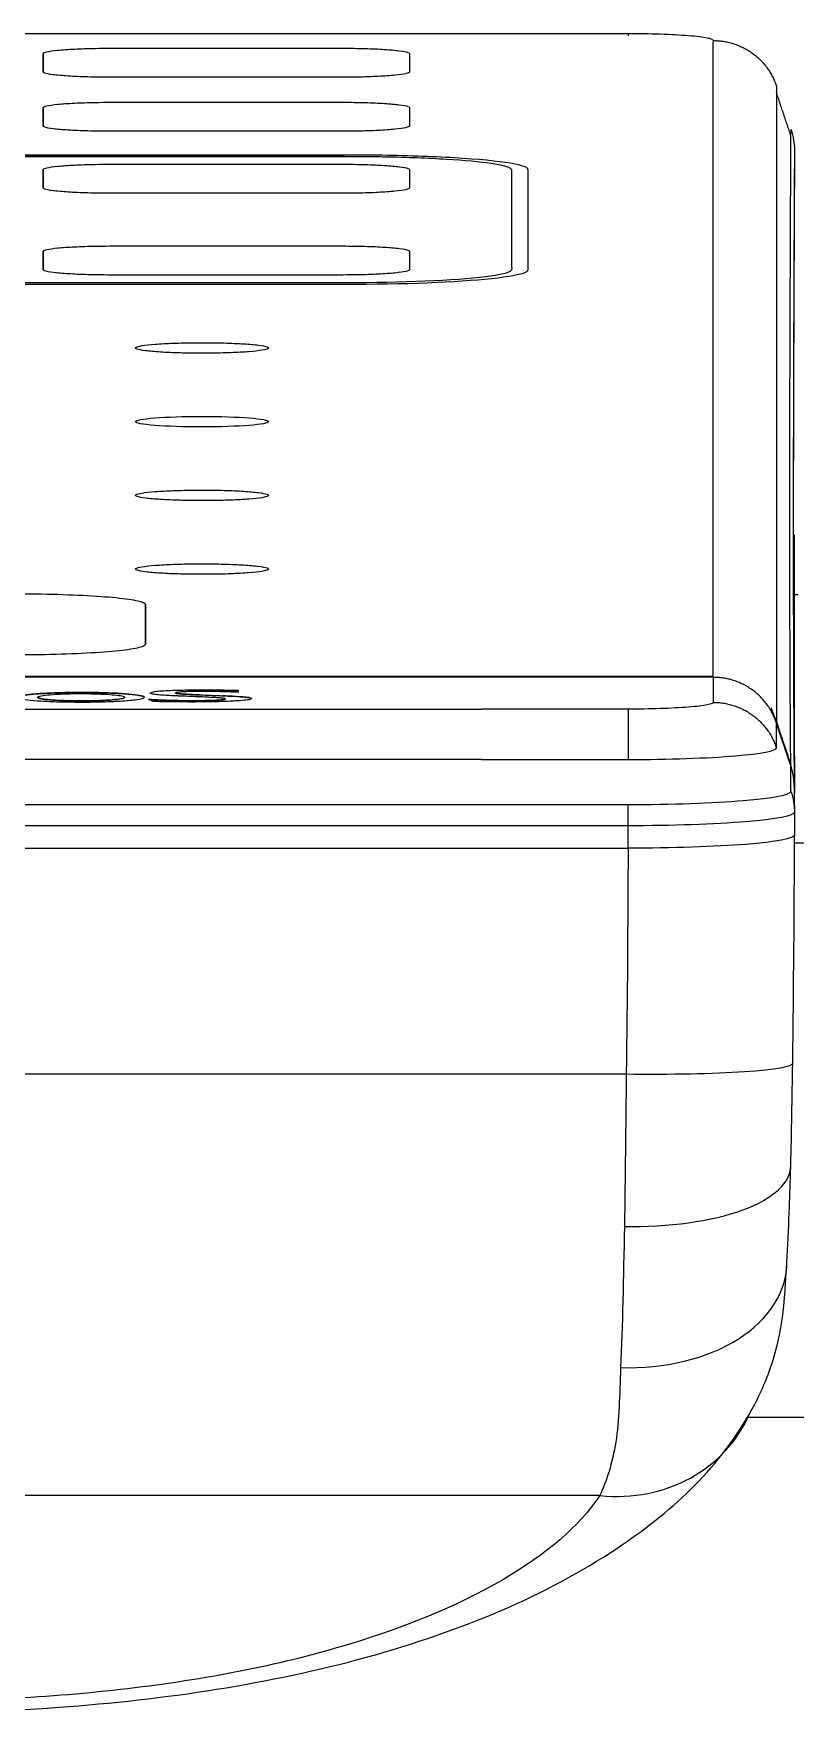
# Model space of a CAD drawing. Header units: millimetres. Extents: x 28 to 2369, y -329 to 1679.
# Drawn here: x 991.9 to 1014.8, y 482.7 to 533.2 of the extents above; entities that cross this region are included whole.
import ezdxf

# ---------------------------------------------------------------- set-up
doc = ezdxf.new("R2010")
doc.units = ezdxf.units.MM
doc.layers.add('1LINE', color=7, linetype='CONTINUOUS')

msp = doc.modelspace()

# ---------------------------------------------------------------- linework, layer by layer
at = {"layer": '1LINE'}
for p, q in [((994.201, 532.766), (1001.201, 532.766)), ((992.201, 532.608), (992.201, 532.04)), ((992.201, 532.053), (992.201, 532.608)), ((1003.201, 532.608), (1003.201, 532.053)), ((1003.201, 532.608), (1003.201, 532.053)), ((1001.201, 531.895), (994.201, 531.895)), ((992.201, 530.983), (992.201, 530.415)), ((992.201, 530.428), (992.201, 530.983)), ((994.201, 531.142), (1001.201, 531.142)), ((1003.201, 530.983), (1003.201, 530.428)), ((1003.201, 530.983), (1003.201, 530.428)), ((1001.201, 530.27), (994.201, 530.27)), ((1014.765, 529.689), (1014.765, 529.683)), ((994.201, 529.279), (1001.201, 529.279)), ((992.201, 529.121), (992.201, 528.553)), ((992.201, 528.566), (992.201, 529.121)), ((1003.201, 529.121), (1003.201, 528.566)), ((1003.201, 529.121), (1003.201, 528.566)), ((1001.201, 528.407), (994.201, 528.407)), ((992.201, 526.664), (992.201, 526.096)), ((992.201, 526.109), (992.201, 526.664)), ((994.201, 526.822), (1001.201, 526.822)), ((1003.201, 526.664), (1003.201, 526.109)), ((1003.201, 526.664), (1003.201, 526.109)), ((1001.201, 525.95), (994.201, 525.95)), ((995.268, 516.043), (995.268, 514.854)), ((995.268, 514.854), (995.268, 516.043)), ((1014.878, 516.334), (1014.759, 516.334)), ((962.209, 513.888), (1012.326, 513.888)), ((1012.326, 513.857), (962.209, 513.857)), ((1012.326, 513.857), (962.209, 513.857)), ((1012.326, 513.857), (1012.326, 513.857)), ((992.03, 513.257), (992.03, 513.256)), ((993.34, 513.147), (993.34, 513.146)), ((994.65, 513.256), (994.65, 513.257)), ((995.718, 513.173), (995.718, 513.172)), ((995.912, 513.166), (995.912, 513.165)), ((996.098, 513.161), (996.098, 513.16)), ((996.253, 513.157), (996.253, 513.156)), ((996.401, 513.154), (996.401, 513.153)), ((1014.648, 511.231), (1014.654, 511.237)), ((1014.655, 511.203), (1014.654, 511.203)), ((1014.757, 510.606), (1014.757, 509.901)), ((964.768, 508.72), (1009.767, 508.72)), ((964.771, 508.72), (1009.764, 508.72)), ((1025.667, 508.876), (1014.765, 508.876)), ((964.822, 501.936), (1009.713, 501.936)), ((1024.317, 491.606), (1013.333, 491.606)), ((1008.922, 489.259), (965.613, 489.259))]:
    msp.add_line(p, q, dxfattribs=at)
msp.add_ellipse((996.97, 521.542), major_axis=(-2, 0), ratio=0.079257, dxfattribs=at)
for centre, major_axis, ratio, start_param, end_param in [((1009.713, 502.332), (-5, 0.066), 0.07925, 1.571844, 3.153156), ((1008.922, 493.88), (-4.146, 2.795), 0.895042, 2.113606, 3.305272)]:
    msp.add_ellipse(centre, major_axis=major_axis, ratio=ratio, start_param=start_param, end_param=end_param, dxfattribs=at)
for points, weights, degree in [([(1009.768, 533.2), (1009.768, 533.226), (1009.768, 533.143)], [0.999576730499, 0.948575358278, 0.925258753318], 2), ([(1012.326, 532.997), (1013.768, 532.997), (1014.223, 531.634)], [0.999922391109, 0.811280997602, 1], 2), ([(1014.223, 512.494), (1013.767, 513.857), (1012.326, 513.857)], [1, 0.811242185176, 1], 2), ([(1012.326, 513.104), (1013.767, 513.103), (1014.223, 511.741)], [0.999922391109, 0.811280997602, 1], 2), ([(1005.367, 512.901), (1005.367, 512.901)], [1, 0.999897497743], 1), ([(1009.767, 512.901), (1009.767, 512.785), (1009.767, 511.387)], [0.999576730499, 0.811454057744, 1], 2), ([(1014.174, 512.656), (1014.201, 512.592), (1014.223, 512.525)], [0.978914854836, 0.988791911996, 1], 2)]:
    msp.add_rational_spline(points, weights, degree=degree, dxfattribs=at)
for points, knots in [([(1009.768, 533.2), (1009.501, 533.201), (1009.232, 533.2), (1008.619, 533.2), (1008.275, 533.2), (1006.555, 533.2), (1005.179, 533.2), (998.301, 533.2), (992.798, 533.2), (987.286, 533.2), (987.277, 533.2), (987.268, 533.2)], [0, 0, 0, 0, 0.035937, 0.035937, 0.081787, 0.081787, 0.265188, 0.265188, 0.998792, 0.998792, 1, 1, 1, 1]), ([(992.201, 532.608), (992.201, 532.626), (992.239, 532.644), (992.388, 532.677), (992.499, 532.693), (992.779, 532.721), (992.951, 532.733), (993.33, 532.752), (993.543, 532.759), (993.905, 532.765), (994.054, 532.766), (994.201, 532.766)], [0, 0, 0, 0, 0.214941, 0.214941, 0.429881, 0.429881, 0.644822, 0.644822, 0.859762, 0.859762, 1, 1, 1, 1]), ([(1001.201, 532.766), (1001.425, 532.766), (1001.652, 532.763), (1002.074, 532.752), (1002.275, 532.743), (1002.625, 532.721), (1002.778, 532.707), (1003.015, 532.677), (1003.103, 532.66), (1003.184, 532.631), (1003.201, 532.62), (1003.201, 532.608)], [0, 0, 0, 0, 0.214941, 0.214941, 0.429881, 0.429881, 0.644822, 0.644822, 0.859762, 0.859762, 1, 1, 1, 1]), ([(1012.326, 532.997), (1012.318, 533.017), (1012.292, 533.036), (1012.132, 533.08), (1011.972, 533.104), (1011.536, 533.146), (1011.258, 533.164), (1010.67, 533.189), (1010.326, 533.197), (1009.914, 533.2), (1009.841, 533.2), (1009.768, 533.2)], [0, 0, 0, 0, 0.177439, 0.177439, 0.433194, 0.433194, 0.688948, 0.688948, 0.944703, 0.944703, 1, 1, 1, 1]), ([(1012.326, 513.888), (1012.326, 517.42), (1012.326, 520.951), (1012.326, 526.252), (1012.326, 528.021), (1012.326, 530.683), (1012.326, 531.576), (1012.326, 532.581), (1012.326, 532.693), (1012.326, 532.86), (1012.324, 532.916), (1012.331, 532.98), (1012.33, 532.989), (1012.326, 532.997)], [0, 0, 0, 0, 0.554389, 0.554389, 0.832173, 0.832173, 0.972371, 0.972371, 0.989896, 0.989896, 0.998658, 0.998658, 1, 1, 1, 1]), ([(994.201, 531.895), (993.977, 531.895), (993.75, 531.898), (993.328, 531.909), (993.126, 531.918), (992.777, 531.94), (992.624, 531.954), (992.386, 531.984), (992.299, 532.001), (992.217, 532.03), (992.201, 532.041), (992.201, 532.053)], [0, 0, 0, 0, 0.214941, 0.214941, 0.429881, 0.429881, 0.644822, 0.644822, 0.859762, 0.859762, 1, 1, 1, 1]), ([(1003.201, 532.053), (1003.201, 532.035), (1003.162, 532.017), (1003.014, 531.984), (1002.902, 531.968), (1002.623, 531.94), (1002.451, 531.928), (1002.071, 531.909), (1001.858, 531.902), (1001.496, 531.896), (1001.348, 531.895), (1001.201, 531.895)], [0, 0, 0, 0, 0.214941, 0.214941, 0.429881, 0.429881, 0.644822, 0.644822, 0.859762, 0.859762, 1, 1, 1, 1]), ([(992.201, 530.983), (992.201, 531.001), (992.239, 531.019), (992.388, 531.052), (992.499, 531.068), (992.779, 531.096), (992.951, 531.108), (993.33, 531.127), (993.543, 531.134), (993.905, 531.14), (994.054, 531.142), (994.201, 531.142)], [0, 0, 0, 0, 0.214941, 0.214941, 0.429881, 0.429881, 0.644822, 0.644822, 0.859762, 0.859762, 1, 1, 1, 1]), ([(1001.201, 531.142), (1001.425, 531.142), (1001.652, 531.139), (1002.074, 531.127), (1002.275, 531.118), (1002.625, 531.096), (1002.778, 531.082), (1003.015, 531.052), (1003.103, 531.035), (1003.184, 531.007), (1003.201, 530.995), (1003.201, 530.983)], [0, 0, 0, 0, 0.214941, 0.214941, 0.429881, 0.429881, 0.644822, 0.644822, 0.859762, 0.859762, 1, 1, 1, 1]), ([(994.201, 530.27), (993.977, 530.27), (993.75, 530.273), (993.328, 530.285), (993.126, 530.293), (992.777, 530.316), (992.624, 530.329), (992.386, 530.359), (992.299, 530.376), (992.217, 530.405), (992.201, 530.417), (992.201, 530.428)], [0, 0, 0, 0, 0.214941, 0.214941, 0.429881, 0.429881, 0.644822, 0.644822, 0.859762, 0.859762, 1, 1, 1, 1]), ([(1003.201, 530.428), (1003.201, 530.411), (1003.162, 530.393), (1003.014, 530.359), (1002.902, 530.343), (1002.623, 530.315), (1002.451, 530.303), (1002.071, 530.285), (1001.858, 530.278), (1001.496, 530.271), (1001.348, 530.27), (1001.201, 530.27)], [0, 0, 0, 0, 0.214941, 0.214941, 0.429881, 0.429881, 0.644822, 0.644822, 0.859762, 0.859762, 1, 1, 1, 1]), ([(1014.654, 511.237), (1014.654, 511.33), (1014.653, 511.423), (1014.649, 511.91), (1014.646, 512.304), (1014.642, 513.088), (1014.64, 513.48), (1014.637, 513.96), (1014.637, 514.05), (1014.634, 514.693), (1014.632, 515.244), (1014.63, 516.069), (1014.629, 516.344), (1014.628, 517.167), (1014.627, 517.715), (1014.627, 518.535), (1014.627, 518.808), (1014.627, 519.626), (1014.627, 520.171), (1014.628, 520.987), (1014.629, 521.259), (1014.63, 522.073), (1014.631, 522.616), (1014.634, 523.428), (1014.634, 523.699), (1014.637, 524.51), (1014.639, 525.05), (1014.642, 525.86), (1014.643, 526.13), (1014.645, 526.669), (1014.646, 526.939), (1014.65, 527.747), (1014.652, 528.285), (1014.656, 529.092), (1014.658, 529.36), (1014.66, 529.763), (1014.66, 529.898), (1014.662, 530.099), (1014.662, 530.166), (1014.662, 530.262), (1014.663, 530.291), (1014.663, 530.32)], [0, 0, 0, 0, 0.014291, 0.014291, 0.074774, 0.074774, 0.135257, 0.135257, 0.149141, 0.149141, 0.234838, 0.234838, 0.277687, 0.277687, 0.363384, 0.363384, 0.406233, 0.406233, 0.49193, 0.49193, 0.534779, 0.534779, 0.620476, 0.620476, 0.663325, 0.663325, 0.749022, 0.749022, 0.791871, 0.791871, 0.83472, 0.83472, 0.920417, 0.920417, 0.963266, 0.963266, 0.98469, 0.98469, 0.995402, 0.995402, 1, 1, 1, 1]), ([(1014.765, 529.683), (1014.765, 529.581), (1014.764, 529.479), (1014.761, 528.961), (1014.759, 528.545), (1014.749, 526.463), (1014.742, 524.793), (1014.732, 521.44), (1014.729, 519.758), (1014.73, 517.921), (1014.73, 517.776), (1014.73, 517.085), (1014.731, 516.537), (1014.732, 515.714), (1014.733, 515.439), (1014.735, 514.614), (1014.737, 514.062), (1014.74, 513.233), (1014.742, 512.956), (1014.746, 512.124), (1014.75, 511.567), (1014.755, 510.875), (1014.756, 510.741), (1014.757, 510.606)], [0, 0, 0, 0, 0.016268, 0.016268, 0.082653, 0.082653, 0.348192, 0.348192, 0.613732, 0.613732, 0.636495, 0.636495, 0.72222, 0.72222, 0.765083, 0.765083, 0.850807, 0.850807, 0.89367, 0.89367, 0.979394, 0.979394, 1, 1, 1, 1]), ([(974.248, 525.673), (972.513, 525.673), (970.883, 525.738), (969.324, 525.903), (968.973, 525.967), (968.756, 526.069), (968.749, 526.102), (968.747, 526.171), (968.748, 526.205), (968.748, 526.511), (968.748, 526.782), (968.748, 527.597), (968.748, 528.141), (968.748, 528.824), (968.737, 528.971), (968.755, 529.168), (968.806, 529.216), (969.479, 529.349), (970.017, 529.408), (971.364, 529.498), (972.148, 529.529), (973.394, 529.553), (973.812, 529.556), (974.671, 529.557), (975.1, 529.557), (977.247, 529.556), (978.965, 529.556), (987.537, 529.556), (994.393, 529.556), (1001.248, 529.556)], [0, 0, 0, 0, 0.063149, 0.063149, 0.094723, 0.094723, 0.11051, 0.11051, 0.126297, 0.126297, 0.251918, 0.251918, 0.503247, 0.503247, 0.567795, 0.567795, 0.600069, 0.600069, 0.632343, 0.632343, 0.663024, 0.663024, 0.678365, 0.678365, 0.693705, 0.693705, 0.755067, 0.755067, 1, 1, 1, 1]), ([(1001.248, 529.517), (994.523, 529.517), (987.797, 529.517), (979.677, 529.517), (978.283, 529.517), (976.54, 529.517), (974.757, 529.517), (973.779, 529.516), (973.738, 529.515), (973.396, 529.511), (973.227, 529.509), (972.394, 529.493), (971.753, 529.468), (970.09, 529.367), (969.384, 529.265), (969.24, 529.125), (969.248, 528.966), (969.248, 528.91), (969.248, 528.882), (969.248, 528.797), (969.248, 528.74), (969.248, 528.151), (969.248, 527.618), (969.248, 526.819), (969.25, 526.552), (969.248, 526.253), (969.247, 526.219), (969.246, 526.152), (969.233, 526.118), (969.309, 526.017), (969.578, 525.952), (970.948, 525.782), (972.544, 525.713), (974.248, 525.713)], [0, 0, 0, 0, 0.260336, 0.260336, 0.314308, 0.314308, 0.3278, 0.3278, 0.334547, 0.334547, 0.341293, 0.341293, 0.368279, 0.368279, 0.42339, 0.42339, 0.437168, 0.437168, 0.450946, 0.450946, 0.478501, 0.478501, 0.738754, 0.738754, 0.868729, 0.868729, 0.885138, 0.885138, 0.901547, 0.901547, 0.934364, 0.934364, 1, 1, 1, 1]), ([(1001.268, 525.673), (1003.003, 525.673), (1004.633, 525.738), (1006.191, 525.903), (1006.543, 525.967), (1006.76, 526.069), (1006.767, 526.102), (1006.768, 526.171), (1006.768, 526.205), (1006.767, 526.511), (1006.768, 526.782), (1006.768, 527.597), (1006.768, 528.141), (1006.768, 528.824), (1006.779, 528.971), (1006.76, 529.168), (1006.709, 529.216), (1006.036, 529.349), (1005.499, 529.408), (1004.152, 529.498), (1003.368, 529.529), (1002.122, 529.553), (1001.703, 529.556), (1000.845, 529.557), (1000.415, 529.557), (998.269, 529.556), (996.551, 529.556), (987.978, 529.556), (981.123, 529.556), (974.268, 529.556)], [0, 0, 0, 0, 0.063149, 0.063149, 0.094723, 0.094723, 0.11051, 0.11051, 0.126297, 0.126297, 0.251918, 0.251918, 0.503247, 0.503247, 0.567795, 0.567795, 0.600069, 0.600069, 0.632343, 0.632343, 0.663024, 0.663024, 0.678365, 0.678365, 0.693705, 0.693705, 0.755067, 0.755067, 1, 1, 1, 1]), ([(974.268, 529.517), (980.993, 529.517), (987.719, 529.517), (995.839, 529.517), (997.233, 529.517), (998.976, 529.517), (1000.758, 529.517), (1001.737, 529.516), (1001.778, 529.515), (1002.12, 529.511), (1002.289, 529.509), (1003.122, 529.493), (1003.762, 529.468), (1005.425, 529.367), (1006.132, 529.265), (1006.275, 529.125), (1006.267, 528.966), (1006.267, 528.91), (1006.267, 528.882), (1006.267, 528.797), (1006.267, 528.74), (1006.268, 528.151), (1006.267, 527.618), (1006.267, 526.819), (1006.265, 526.552), (1006.268, 526.253), (1006.269, 526.219), (1006.27, 526.152), (1006.283, 526.118), (1006.207, 526.017), (1005.938, 525.952), (1004.568, 525.782), (1002.971, 525.713), (1001.268, 525.713)], [0, 0, 0, 0, 0.260336, 0.260336, 0.314308, 0.314308, 0.3278, 0.3278, 0.334547, 0.334547, 0.341293, 0.341293, 0.368279, 0.368279, 0.42339, 0.42339, 0.437168, 0.437168, 0.450946, 0.450946, 0.478501, 0.478501, 0.738754, 0.738754, 0.868729, 0.868729, 0.885138, 0.885138, 0.901547, 0.901547, 0.934364, 0.934364, 1, 1, 1, 1]), ([(992.201, 529.121), (992.201, 529.138), (992.239, 529.156), (992.388, 529.19), (992.499, 529.206), (992.779, 529.233), (992.951, 529.246), (993.33, 529.264), (993.543, 529.271), (993.905, 529.278), (994.054, 529.279), (994.201, 529.279)], [0, 0, 0, 0, 0.214941, 0.214941, 0.429881, 0.429881, 0.644822, 0.644822, 0.859762, 0.859762, 1, 1, 1, 1]), ([(1001.201, 529.279), (1001.425, 529.279), (1001.652, 529.276), (1002.074, 529.264), (1002.275, 529.255), (1002.625, 529.233), (1002.778, 529.22), (1003.015, 529.19), (1003.103, 529.173), (1003.184, 529.144), (1003.201, 529.132), (1003.201, 529.121)], [0, 0, 0, 0, 0.214941, 0.214941, 0.429881, 0.429881, 0.644822, 0.644822, 0.859762, 0.859762, 1, 1, 1, 1]), ([(1014.765, 529.01), (1014.757, 527.358), (1014.749, 525.707), (1014.737, 522.595), (1014.733, 521.134), (1014.731, 519.674)], [0, 0, 0, 0, 0.530671, 0.530671, 1, 1, 1, 1]), ([(994.201, 528.407), (993.977, 528.407), (993.75, 528.41), (993.328, 528.422), (993.126, 528.431), (992.777, 528.453), (992.624, 528.467), (992.386, 528.497), (992.299, 528.514), (992.217, 528.542), (992.201, 528.554), (992.201, 528.566)], [0, 0, 0, 0, 0.214941, 0.214941, 0.429881, 0.429881, 0.644822, 0.644822, 0.859762, 0.859762, 1, 1, 1, 1]), ([(1003.201, 528.566), (1003.201, 528.548), (1003.162, 528.53), (1003.014, 528.497), (1002.902, 528.481), (1002.623, 528.453), (1002.451, 528.441), (1002.071, 528.422), (1001.858, 528.415), (1001.496, 528.409), (1001.348, 528.407), (1001.201, 528.407)], [0, 0, 0, 0, 0.214941, 0.214941, 0.429881, 0.429881, 0.644822, 0.644822, 0.859762, 0.859762, 1, 1, 1, 1]), ([(992.201, 526.664), (992.201, 526.681), (992.239, 526.699), (992.388, 526.733), (992.499, 526.749), (992.779, 526.777), (992.951, 526.789), (993.33, 526.807), (993.543, 526.814), (993.905, 526.821), (994.054, 526.822), (994.201, 526.822)], [0, 0, 0, 0, 0.214941, 0.214941, 0.429881, 0.429881, 0.644822, 0.644822, 0.859762, 0.859762, 1, 1, 1, 1]), ([(1001.201, 526.822), (1001.425, 526.822), (1001.652, 526.819), (1002.074, 526.807), (1002.275, 526.798), (1002.625, 526.776), (1002.778, 526.763), (1003.015, 526.733), (1003.103, 526.716), (1003.184, 526.687), (1003.201, 526.675), (1003.201, 526.664)], [0, 0, 0, 0, 0.214941, 0.214941, 0.429881, 0.429881, 0.644822, 0.644822, 0.859762, 0.859762, 1, 1, 1, 1]), ([(969.268, 525.927), (969.606, 525.869), (970.104, 525.817), (971.383, 525.731), (972.167, 525.7), (973.413, 525.677), (973.832, 525.673), (974.69, 525.672), (975.12, 525.673), (977.267, 525.673), (978.984, 525.673), (987.557, 525.673), (994.412, 525.673), (1001.268, 525.673)], [0, 0, 0, 0, 0.073326, 0.073326, 0.150657, 0.150657, 0.189322, 0.189322, 0.227988, 0.227988, 0.382649, 0.382649, 1, 1, 1, 1]), ([(994.201, 525.95), (993.977, 525.95), (993.75, 525.953), (993.328, 525.965), (993.126, 525.974), (992.777, 525.996), (992.624, 526.01), (992.386, 526.04), (992.299, 526.057), (992.217, 526.085), (992.201, 526.097), (992.201, 526.109)], [0, 0, 0, 0, 0.214941, 0.214941, 0.429881, 0.429881, 0.644822, 0.644822, 0.859762, 0.859762, 1, 1, 1, 1]), ([(1003.201, 526.109), (1003.201, 526.091), (1003.162, 526.073), (1003.014, 526.04), (1002.902, 526.024), (1002.623, 525.996), (1002.451, 525.984), (1002.071, 525.965), (1001.858, 525.958), (1001.496, 525.952), (1001.348, 525.95), (1001.201, 525.95)], [0, 0, 0, 0, 0.214941, 0.214941, 0.429881, 0.429881, 0.644822, 0.644822, 0.859762, 0.859762, 1, 1, 1, 1]), ([(996.97, 523.599), (996.747, 523.599), (996.52, 523.602), (996.098, 523.613), (995.897, 523.622), (995.548, 523.644), (995.394, 523.658), (995.156, 523.688), (995.068, 523.705), (994.97, 523.739), (994.958, 523.758), (995.009, 523.793), (995.074, 523.81), (995.27, 523.842), (995.404, 523.857), (995.721, 523.882), (995.91, 523.893), (996.315, 523.908), (996.537, 523.913), (996.83, 523.915), (996.9, 523.916), (996.97, 523.916)], [0, 0, 0, 0, 0.107296, 0.107296, 0.21461, 0.21461, 0.321867, 0.321867, 0.429629, 0.429629, 0.536643, 0.536643, 0.644536, 0.644536, 0.751547, 0.751547, 0.859112, 0.859112, 0.966698, 0.966698, 1, 1, 1, 1]), ([(996.97, 523.916), (997.194, 523.916), (997.421, 523.913), (997.843, 523.901), (998.044, 523.892), (998.393, 523.87), (998.546, 523.856), (998.785, 523.826), (998.873, 523.809), (998.971, 523.775), (998.983, 523.756), (998.932, 523.721), (998.867, 523.704), (998.671, 523.672), (998.537, 523.657), (998.22, 523.632), (998.031, 523.621), (997.626, 523.606), (997.404, 523.601), (997.111, 523.599), (997.041, 523.599), (996.97, 523.599)], [0, 0, 0, 0, 0.107296, 0.107296, 0.21461, 0.21461, 0.321867, 0.321867, 0.429629, 0.429629, 0.536643, 0.536643, 0.644536, 0.644536, 0.751547, 0.751547, 0.859112, 0.859112, 0.966698, 0.966698, 1, 1, 1, 1]), ([(996.97, 519.168), (996.747, 519.168), (996.52, 519.171), (996.098, 519.183), (995.897, 519.192), (995.548, 519.214), (995.394, 519.227), (995.156, 519.257), (995.068, 519.274), (994.97, 519.309), (994.958, 519.327), (995.009, 519.362), (995.074, 519.38), (995.27, 519.412), (995.404, 519.427), (995.721, 519.452), (995.91, 519.462), (996.315, 519.477), (996.537, 519.482), (996.83, 519.485), (996.9, 519.485), (996.97, 519.485)], [0, 0, 0, 0, 0.107296, 0.107296, 0.21461, 0.21461, 0.321867, 0.321867, 0.429629, 0.429629, 0.536643, 0.536643, 0.644536, 0.644536, 0.751547, 0.751547, 0.859112, 0.859112, 0.966698, 0.966698, 1, 1, 1, 1]), ([(996.97, 519.485), (997.194, 519.485), (997.421, 519.482), (997.843, 519.47), (998.044, 519.461), (998.393, 519.439), (998.546, 519.426), (998.785, 519.396), (998.873, 519.379), (998.971, 519.344), (998.983, 519.326), (998.932, 519.291), (998.867, 519.273), (998.671, 519.241), (998.537, 519.226), (998.22, 519.201), (998.031, 519.191), (997.626, 519.176), (997.404, 519.171), (997.111, 519.168), (997.041, 519.168), (996.97, 519.168)], [0, 0, 0, 0, 0.107296, 0.107296, 0.21461, 0.21461, 0.321867, 0.321867, 0.429629, 0.429629, 0.536643, 0.536643, 0.644536, 0.644536, 0.751547, 0.751547, 0.859112, 0.859112, 0.966698, 0.966698, 1, 1, 1, 1]), ([(996.97, 516.953), (996.747, 516.953), (996.52, 516.956), (996.098, 516.967), (995.897, 516.976), (995.548, 516.998), (995.394, 517.012), (995.156, 517.042), (995.068, 517.059), (994.97, 517.094), (994.958, 517.112), (995.009, 517.147), (995.074, 517.165), (995.27, 517.197), (995.404, 517.211), (995.721, 517.236), (995.91, 517.247), (996.315, 517.262), (996.537, 517.267), (996.83, 517.269), (996.9, 517.27), (996.97, 517.27)], [0, 0, 0, 0, 0.107296, 0.107296, 0.21461, 0.21461, 0.321867, 0.321867, 0.429629, 0.429629, 0.536643, 0.536643, 0.644536, 0.644536, 0.751547, 0.751547, 0.859112, 0.859112, 0.966698, 0.966698, 1, 1, 1, 1]), ([(996.97, 517.27), (997.194, 517.27), (997.421, 517.267), (997.843, 517.255), (998.044, 517.246), (998.393, 517.224), (998.546, 517.21), (998.785, 517.18), (998.873, 517.163), (998.971, 517.129), (998.983, 517.111), (998.932, 517.075), (998.867, 517.058), (998.671, 517.026), (998.537, 517.011), (998.22, 516.986), (998.031, 516.976), (997.626, 516.96), (997.404, 516.955), (997.111, 516.953), (997.041, 516.953), (996.97, 516.953)], [0, 0, 0, 0, 0.107296, 0.107296, 0.21461, 0.21461, 0.321867, 0.321867, 0.429629, 0.429629, 0.536643, 0.536643, 0.644536, 0.644536, 0.751547, 0.751547, 0.859112, 0.859112, 0.966698, 0.966698, 1, 1, 1, 1]), ([(995.268, 516.043), (995.268, 516.079), (995.19, 516.115), (994.894, 516.182), (994.671, 516.214), (994.111, 516.269), (993.767, 516.293), (993.008, 516.331), (992.582, 516.345), (991.858, 516.358), (991.562, 516.36), (991.268, 516.36)], [0, 0, 0, 0, 0.214941, 0.214941, 0.429881, 0.429881, 0.644822, 0.644822, 0.859762, 0.859762, 1, 1, 1, 1]), ([(991.268, 514.537), (991.715, 514.537), (992.169, 514.543), (993.014, 514.567), (993.417, 514.585), (994.116, 514.629), (994.422, 514.656), (994.897, 514.716), (995.072, 514.75), (995.235, 514.808), (995.268, 514.831), (995.268, 514.854)], [0, 0, 0, 0, 0.214941, 0.214941, 0.429881, 0.429881, 0.644822, 0.644822, 0.859762, 0.859762, 1, 1, 1, 1]), ([(1012.326, 513.857), (1012.326, 513.782), (1012.326, 513.707), (1012.326, 513.52), (1012.326, 513.409), (1012.326, 513.241), (1012.323, 513.185), (1012.33, 513.121), (1012.33, 513.112), (1012.326, 513.104)], [0, 0, 0, 0, 0.298766, 0.298766, 0.743555, 0.743555, 0.96595, 0.96595, 1, 1, 1, 1]), ([(993.34, 513.401), (993.119, 513.401), (992.894, 513.398), (992.476, 513.386), (992.276, 513.378), (991.938, 513.356), (991.793, 513.343), (991.583, 513.314), (991.511, 513.298), (991.44, 513.267), (991.437, 513.252), (991.495, 513.22), (991.561, 513.205), (991.751, 513.177), (991.875, 513.164), (992.166, 513.143), (992.337, 513.134), (992.713, 513.12), (992.923, 513.116), (993.204, 513.114), (993.275, 513.113), (993.346, 513.113)], [0, 0, 0, 0, 0.114323, 0.114323, 0.228841, 0.228841, 0.340047, 0.340047, 0.444648, 0.444648, 0.54519, 0.54519, 0.650434, 0.650434, 0.751234, 0.751234, 0.854457, 0.854457, 0.963873, 0.963873, 1, 1, 1, 1]), ([(991.446, 513.256), (991.446, 513.263), (991.452, 513.27), (991.494, 513.293), (991.559, 513.309), (991.748, 513.336), (991.872, 513.349), (992.162, 513.37), (992.333, 513.379), (992.707, 513.393), (992.917, 513.397), (993.198, 513.4), (993.269, 513.4), (993.34, 513.4)], [0, 0, 0, 0, 0.090099, 0.090099, 0.300711, 0.300711, 0.502489, 0.502489, 0.709004, 0.709004, 0.927846, 0.927846, 1, 1, 1, 1]), ([(993.34, 513.147), (993.2, 513.147), (993.059, 513.149), (992.795, 513.156), (992.67, 513.161), (992.451, 513.175), (992.354, 513.184), (992.191, 513.203), (992.126, 513.214), (992.041, 513.238), (992.023, 513.251), (992.042, 513.277), (992.081, 513.29), (992.207, 513.314), (992.298, 513.326), (992.518, 513.344), (992.65, 513.352), (992.924, 513.363), (993.068, 513.366), (993.255, 513.368), (993.298, 513.368), (993.34, 513.368)], [0, 0, 0, 0, 0.098879, 0.098879, 0.197785, 0.197785, 0.29721, 0.29721, 0.405159, 0.405159, 0.520594, 0.520594, 0.636951, 0.636951, 0.753748, 0.753748, 0.867203, 0.867203, 0.970468, 0.970468, 1, 1, 1, 1]), ([(992.03, 513.256), (992.03, 513.254), (992.031, 513.252), (992.042, 513.236), (992.081, 513.223), (992.207, 513.199), (992.298, 513.188), (992.518, 513.169), (992.65, 513.161), (992.924, 513.151), (993.068, 513.147), (993.255, 513.146), (993.298, 513.146), (993.34, 513.146)], [0, 0, 0, 0, 0.041082, 0.041082, 0.273823, 0.273823, 0.507441, 0.507441, 0.734376, 0.734376, 0.940929, 0.940929, 1, 1, 1, 1]), ([(993.346, 513.113), (993.568, 513.114), (993.794, 513.117), (994.214, 513.128), (994.414, 513.137), (994.754, 513.159), (994.9, 513.173), (995.11, 513.201), (995.181, 513.217), (995.249, 513.248), (995.25, 513.264), (995.19, 513.295), (995.122, 513.311), (994.931, 513.338), (994.807, 513.35), (994.515, 513.372), (994.343, 513.381), (993.965, 513.394), (993.753, 513.399), (993.473, 513.401), (993.407, 513.401), (993.34, 513.401)], [0, 0, 0, 0, 0.114973, 0.114973, 0.230111, 0.230111, 0.342284, 0.342284, 0.447234, 0.447234, 0.547383, 0.547383, 0.651752, 0.651752, 0.751976, 0.751976, 0.855534, 0.855534, 0.965939, 0.965939, 1, 1, 1, 1]), ([(993.34, 513.4), (993.562, 513.4), (993.788, 513.397), (994.208, 513.385), (994.409, 513.377), (994.75, 513.355), (994.897, 513.341), (995.108, 513.312), (995.18, 513.297), (995.232, 513.273), (995.241, 513.265), (995.242, 513.257)], [0, 0, 0, 0, 0.229868, 0.229868, 0.460058, 0.460058, 0.684434, 0.684434, 0.89431, 0.89431, 1, 1, 1, 1]), ([(993.34, 513.368), (993.479, 513.368), (993.621, 513.366), (993.884, 513.359), (994.01, 513.353), (994.229, 513.339), (994.326, 513.331), (994.489, 513.312), (994.554, 513.3), (994.639, 513.276), (994.657, 513.263), (994.637, 513.237), (994.599, 513.224), (994.472, 513.2), (994.381, 513.189), (994.161, 513.17), (994.03, 513.162), (993.756, 513.152), (993.611, 513.148), (993.424, 513.147), (993.382, 513.147), (993.34, 513.147)], [0, 0, 0, 0, 0.098879, 0.098879, 0.197785, 0.197785, 0.29721, 0.29721, 0.405159, 0.405159, 0.520594, 0.520594, 0.636951, 0.636951, 0.753748, 0.753748, 0.867203, 0.867203, 0.970468, 0.970468, 1, 1, 1, 1]), ([(993.34, 513.146), (993.479, 513.146), (993.621, 513.148), (993.884, 513.155), (994.01, 513.16), (994.229, 513.174), (994.326, 513.183), (994.489, 513.202), (994.554, 513.213), (994.631, 513.235), (994.65, 513.246), (994.65, 513.256)], [0, 0, 0, 0, 0.197737, 0.197737, 0.39553, 0.39553, 0.59436, 0.59436, 0.810234, 0.810234, 1, 1, 1, 1]), ([(995.364, 513.195), (995.391, 513.193), (995.418, 513.191), (995.475, 513.186), (995.505, 513.185), (995.593, 513.179), (995.654, 513.176), (995.718, 513.173)], [0, 0, 0, 0, 0.255465, 0.255465, 0.51103, 0.51103, 1, 1, 1, 1]), ([(995.718, 513.172), (995.684, 513.174), (995.652, 513.175), (995.588, 513.179), (995.557, 513.18), (995.469, 513.186), (995.415, 513.19), (995.364, 513.194)], [0, 0, 0, 0, 0.25578, 0.25578, 0.511504, 0.511504, 1, 1, 1, 1]), ([(995.886, 513.448), (995.797, 513.443), (995.715, 513.438), (995.58, 513.426), (995.527, 513.418), (995.444, 513.401), (995.423, 513.39), (995.416, 513.378), (995.415, 513.376), (995.415, 513.373)], [0, 0, 0, 0, 0.282633, 0.282633, 0.566598, 0.566598, 0.930549, 0.930549, 1, 1, 1, 1]), ([(996.053, 513.304), (995.894, 513.311), (995.748, 513.321), (995.572, 513.338), (995.522, 513.344), (995.446, 513.358), (995.424, 513.366), (995.415, 513.374)], [0, 0, 0, 0, 0.492416, 0.492416, 0.733585, 0.733585, 1, 1, 1, 1]), ([(995.609, 513.127), (995.6, 513.127), (995.592, 513.127), (995.576, 513.128), (995.568, 513.128), (995.544, 513.129), (995.528, 513.129), (995.512, 513.129)], [0, 0, 0, 0, 0.251862, 0.251862, 0.503348, 0.503348, 1, 1, 1, 1]), ([(995.705, 513.125), (995.693, 513.126), (995.679, 513.126), (995.656, 513.126), (995.646, 513.126), (995.629, 513.126), (995.622, 513.126), (995.613, 513.127), (995.611, 513.127), (995.609, 513.127)], [0, 0, 0, 0, 0.426166, 0.426166, 0.710753, 0.710753, 0.938467, 0.938467, 1, 1, 1, 1]), ([(996.652, 513.115), (996.553, 513.115), (996.454, 513.115), (996.258, 513.117), (996.16, 513.118), (995.942, 513.121), (995.823, 513.123), (995.705, 513.125)], [0, 0, 0, 0, 0.309976, 0.309976, 0.619424, 0.619424, 1, 1, 1, 1]), ([(995.718, 513.173), (995.734, 513.173), (995.75, 513.172), (995.782, 513.171), (995.798, 513.17), (995.846, 513.168), (995.878, 513.167), (995.912, 513.166)], [0, 0, 0, 0, 0.251392, 0.251392, 0.502796, 0.502796, 1, 1, 1, 1]), ([(995.912, 513.165), (995.895, 513.166), (995.878, 513.166), (995.845, 513.167), (995.829, 513.168), (995.797, 513.169), (995.781, 513.17), (995.75, 513.171), (995.734, 513.172), (995.718, 513.172)], [0, 0, 0, 0, 0.251607, 0.251607, 0.503117, 0.503117, 0.751549, 0.751549, 1, 1, 1, 1]), ([(997.174, 513.47), (997.052, 513.47), (996.929, 513.471), (996.691, 513.47), (996.577, 513.469), (996.261, 513.463), (996.062, 513.456), (995.886, 513.448)], [0, 0, 0, 0, 0.273421, 0.273421, 0.529032, 0.529032, 1, 1, 1, 1]), ([(995.912, 513.166), (995.927, 513.166), (995.942, 513.165), (995.973, 513.164), (995.989, 513.164), (996.035, 513.162), (996.066, 513.161), (996.098, 513.161)], [0, 0, 0, 0, 0.251609, 0.251609, 0.503242, 0.503242, 1, 1, 1, 1]), ([(996.098, 513.16), (996.082, 513.16), (996.066, 513.16), (996.034, 513.161), (996.019, 513.162), (995.972, 513.163), (995.942, 513.164), (995.912, 513.165)], [0, 0, 0, 0, 0.25183, 0.25183, 0.503568, 0.503568, 1, 1, 1, 1]), ([(996.272, 513.295), (996.27, 513.295), (996.268, 513.295), (996.265, 513.295), (996.263, 513.295), (996.259, 513.295), (996.257, 513.295), (996.247, 513.296), (996.238, 513.296), (996.193, 513.298), (996.158, 513.299), (996.098, 513.301), (996.074, 513.302), (996.053, 513.304)], [0, 0, 0, 0, 0.024867, 0.024867, 0.045769, 0.045769, 0.073508, 0.073508, 0.194753, 0.194753, 0.676167, 0.676167, 1, 1, 1, 1]), ([(996.098, 513.161), (996.111, 513.16), (996.124, 513.16), (996.15, 513.159), (996.163, 513.159), (996.201, 513.158), (996.227, 513.157), (996.253, 513.157)], [0, 0, 0, 0, 0.253056, 0.253056, 0.50613, 0.50613, 1, 1, 1, 1]), ([(996.253, 513.156), (996.24, 513.156), (996.226, 513.156), (996.2, 513.157), (996.187, 513.157), (996.148, 513.158), (996.123, 513.159), (996.098, 513.16)], [0, 0, 0, 0, 0.253533, 0.253533, 0.506836, 0.506836, 1, 1, 1, 1]), ([(996.182, 513.395), (996.171, 513.391), (996.167, 513.388), (996.176, 513.381), (996.188, 513.377), (996.232, 513.369), (996.27, 513.365), (996.402, 513.353), (996.513, 513.347), (996.709, 513.337), (996.796, 513.333), (996.885, 513.331)], [0, 0, 0, 0, 0.116719, 0.116719, 0.233341, 0.233341, 0.400296, 0.400296, 0.751538, 0.751538, 1, 1, 1, 1]), ([(996.885, 513.33), (996.797, 513.332), (996.711, 513.336), (996.55, 513.344), (996.473, 513.348), (996.33, 513.358), (996.263, 513.364), (996.198, 513.374), (996.182, 513.378), (996.171, 513.383), (996.17, 513.384), (996.17, 513.386)], [0, 0, 0, 0, 0.269066, 0.269066, 0.536928, 0.536928, 0.809964, 0.809964, 0.943013, 0.943013, 1, 1, 1, 1]), ([(996.227, 513.403), (996.223, 513.402), (996.219, 513.401), (996.212, 513.4), (996.208, 513.399), (996.197, 513.397), (996.19, 513.396), (996.182, 513.395)], [0, 0, 0, 0, 0.250153, 0.250153, 0.500273, 0.500273, 1, 1, 1, 1]), ([(997.007, 513.434), (996.865, 513.434), (996.718, 513.432), (996.515, 513.426), (996.447, 513.423), (996.331, 513.415), (996.282, 513.41), (996.237, 513.404), (996.232, 513.403), (996.227, 513.403)], [0, 0, 0, 0, 0.466984, 0.466984, 0.716016, 0.716016, 0.965379, 0.965379, 1, 1, 1, 1]), ([(996.253, 513.157), (996.265, 513.157), (996.277, 513.156), (996.303, 513.156), (996.315, 513.156), (996.352, 513.155), (996.377, 513.155), (996.401, 513.154)], [0, 0, 0, 0, 0.256711, 0.256711, 0.512981, 0.512981, 1, 1, 1, 1]), ([(996.401, 513.153), (996.388, 513.154), (996.376, 513.154), (996.35, 513.154), (996.337, 513.154), (996.3, 513.155), (996.276, 513.155), (996.253, 513.156)], [0, 0, 0, 0, 0.255782, 0.255782, 0.511597, 0.511597, 1, 1, 1, 1]), ([(996.401, 513.154), (996.486, 513.154), (996.571, 513.153), (996.742, 513.153), (996.828, 513.153), (997.052, 513.155), (997.191, 513.159), (997.316, 513.164)], [0, 0, 0, 0, 0.272584, 0.272584, 0.546045, 0.546045, 1, 1, 1, 1]), ([(997.316, 513.163), (997.239, 513.16), (997.158, 513.157), (997.002, 513.154), (996.927, 513.153), (996.702, 513.152), (996.551, 513.152), (996.401, 513.153)], [0, 0, 0, 0, 0.275537, 0.275537, 0.51797, 0.51797, 1, 1, 1, 1]), ([(997.593, 513.303), (997.66, 513.299), (997.74, 513.296), (997.959, 513.285), (998.094, 513.276), (998.277, 513.26), (998.34, 513.254), (998.42, 513.241), (998.442, 513.234), (998.464, 513.218), (998.453, 513.209), (998.4, 513.19), (998.356, 513.18), (998.224, 513.163), (998.134, 513.155), (997.893, 513.14), (997.727, 513.133), (997.316, 513.12), (997.055, 513.116), (996.748, 513.115), (996.7, 513.115), (996.652, 513.115)], [0, 0, 0, 0, 0.065175, 0.065175, 0.197102, 0.197102, 0.272715, 0.272715, 0.336955, 0.336955, 0.428467, 0.428467, 0.524283, 0.524283, 0.622894, 0.622894, 0.763603, 0.763603, 0.963367, 0.963367, 1, 1, 1, 1]), ([(997.439, 513.243), (997.402, 513.245), (997.365, 513.247), (997.291, 513.251), (997.253, 513.253), (997.142, 513.259), (997.066, 513.263), (996.988, 513.266)], [0, 0, 0, 0, 0.251362, 0.251362, 0.502741, 0.502741, 1, 1, 1, 1]), ([(997.065, 513.433), (997.06, 513.433), (997.055, 513.433), (997.045, 513.433), (997.04, 513.433), (997.031, 513.433), (997.026, 513.433), (997.016, 513.434), (997.012, 513.434), (997.007, 513.434)], [0, 0, 0, 0, 0.252577, 0.252577, 0.504993, 0.504993, 0.752485, 0.752485, 1, 1, 1, 1]), ([(997.187, 513.432), (997.177, 513.432), (997.167, 513.432), (997.146, 513.432), (997.136, 513.432), (997.106, 513.433), (997.085, 513.433), (997.065, 513.433)], [0, 0, 0, 0, 0.250494, 0.250494, 0.500883, 0.500883, 1, 1, 1, 1]), ([(997.284, 513.469), (997.274, 513.469), (997.265, 513.469), (997.246, 513.469), (997.237, 513.469), (997.209, 513.47), (997.192, 513.47), (997.174, 513.47)], [0, 0, 0, 0, 0.257618, 0.257618, 0.51529, 0.51529, 1, 1, 1, 1]), ([(998.051, 513.404), (997.983, 513.407), (997.913, 513.411), (997.769, 513.417), (997.695, 513.42), (997.48, 513.427), (997.335, 513.43), (997.187, 513.432)], [0, 0, 0, 0, 0.260931, 0.260931, 0.522131, 0.522131, 1, 1, 1, 1]), ([(997.284, 513.47), (997.304, 513.47), (997.325, 513.47), (997.366, 513.47), (997.387, 513.47), (997.448, 513.469), (997.489, 513.469), (997.529, 513.468)], [0, 0, 0, 0, 0.251923, 0.251923, 0.503778, 0.503778, 1, 1, 1, 1]), ([(997.529, 513.467), (997.508, 513.468), (997.488, 513.468), (997.447, 513.468), (997.426, 513.469), (997.365, 513.469), (997.324, 513.469), (997.284, 513.469)], [0, 0, 0, 0, 0.252231, 0.252231, 0.504233, 0.504233, 1, 1, 1, 1]), ([(997.316, 513.164), (997.356, 513.165), (997.395, 513.167), (997.491, 513.173), (997.545, 513.177), (997.611, 513.186), (997.632, 513.19), (997.645, 513.194)], [0, 0, 0, 0, 0.263106, 0.263106, 0.70212, 0.70212, 1, 1, 1, 1]), ([(997.645, 513.193), (997.634, 513.189), (997.617, 513.186), (997.566, 513.179), (997.525, 513.175), (997.43, 513.168), (997.374, 513.165), (997.316, 513.163)], [0, 0, 0, 0, 0.252826, 0.252826, 0.614954, 0.614954, 1, 1, 1, 1]), ([(997.542, 513.235), (997.532, 513.236), (997.523, 513.236), (997.506, 513.238), (997.497, 513.238), (997.473, 513.24), (997.457, 513.242), (997.439, 513.243)], [0, 0, 0, 0, 0.253812, 0.253812, 0.506938, 0.506938, 1, 1, 1, 1]), ([(997.529, 513.468), (997.576, 513.468), (997.622, 513.467), (997.733, 513.466), (997.797, 513.465), (997.925, 513.462), (997.99, 513.461), (998.051, 513.459)], [0, 0, 0, 0, 0.264689, 0.264689, 0.631261, 0.631261, 1, 1, 1, 1]), ([(998.051, 513.458), (998.007, 513.46), (997.961, 513.461), (997.851, 513.463), (997.787, 513.464), (997.659, 513.466), (997.594, 513.467), (997.529, 513.467)], [0, 0, 0, 0, 0.265653, 0.265653, 0.632072, 0.632072, 1, 1, 1, 1]), ([(997.58, 513.231), (997.577, 513.231), (997.574, 513.232), (997.567, 513.232), (997.564, 513.233), (997.554, 513.234), (997.548, 513.234), (997.542, 513.235)], [0, 0, 0, 0, 0.250016, 0.250016, 0.500032, 0.500032, 1, 1, 1, 1]), ([(997.612, 513.227), (997.61, 513.227), (997.608, 513.228), (997.603, 513.228), (997.6, 513.229), (997.592, 513.23), (997.586, 513.23), (997.58, 513.231)], [0, 0, 0, 0, 0.251979, 0.251979, 0.503932, 0.503932, 1, 1, 1, 1]), ([(998.456, 513.218), (998.456, 513.219), (998.456, 513.22), (998.453, 513.228), (998.439, 513.235), (998.38, 513.247), (998.334, 513.253), (998.171, 513.27), (998.035, 513.279), (997.791, 513.293), (997.683, 513.296), (997.593, 513.302)], [0, 0, 0, 0, 0.027273, 0.027273, 0.203035, 0.203035, 0.379576, 0.379576, 0.760011, 0.760011, 1, 1, 1, 1]), ([(997.671, 513.205), (997.671, 513.207), (997.67, 513.209), (997.668, 513.213), (997.665, 513.215), (997.651, 513.221), (997.635, 513.224), (997.612, 513.227)], [0, 0, 0, 0, 0.27461, 0.27461, 0.550199, 0.550199, 1, 1, 1, 1]), ([(997.645, 513.194), (997.647, 513.194), (997.649, 513.195), (997.652, 513.196), (997.653, 513.197), (997.657, 513.199), (997.66, 513.2), (997.664, 513.201)], [0, 0, 0, 0, 0.25061, 0.25061, 0.501089, 0.501089, 1, 1, 1, 1]), ([(997.664, 513.2), (997.662, 513.2), (997.66, 513.199), (997.657, 513.198), (997.656, 513.197), (997.652, 513.195), (997.649, 513.194), (997.645, 513.193)], [0, 0, 0, 0, 0.250614, 0.250614, 0.501093, 0.501093, 1, 1, 1, 1]), ([(997.664, 513.201), (997.664, 513.202), (997.664, 513.202), (997.664, 513.203), (997.664, 513.203), (997.665, 513.204), (997.667, 513.204), (997.671, 513.205)], [0, 0, 0, 0, 0.273061, 0.273061, 0.54673, 0.54673, 1, 1, 1, 1]), ([(997.671, 513.204), (997.669, 513.204), (997.667, 513.203), (997.665, 513.203), (997.665, 513.202), (997.664, 513.202), (997.664, 513.201), (997.664, 513.2)], [0, 0, 0, 0, 0.277026, 0.277026, 0.532594, 0.532594, 1, 1, 1, 1]), ([(1012.326, 513.104), (1012.317, 513.084), (1012.291, 513.065), (1012.131, 513.021), (1011.971, 512.997), (1011.536, 512.955), (1011.257, 512.937), (1010.67, 512.912), (1010.326, 512.904), (1009.914, 512.901), (1009.841, 512.901), (1009.767, 512.901)], [0, 0, 0, 0, 0.177439, 0.177439, 0.433194, 0.433194, 0.688948, 0.688948, 0.944703, 0.944703, 1, 1, 1, 1]), ([(987.267, 512.901), (992.812, 512.901), (998.356, 512.901), (1004.39, 512.901), (1004.878, 512.901), (1005.367, 512.901)], [0, 0, 0, 0, 0.919001, 0.919001, 1, 1, 1, 1]), ([(1009.767, 512.901), (1009.666, 512.901), (1009.318, 512.901), (1008.706, 512.901), (1007.34, 512.901), (1006.221, 512.901), (1005.367, 512.901)], [0, 0, 0, 0, 0.068944, 0.237286, 0.41744, 1, 1, 1, 1]), ([(1009.767, 511.387), (1010.972, 511.387), (1013.288, 511.467), (1014.23, 511.651), (1014.223, 511.741)], [0, 0, 0, 0, 0.51559, 1, 1, 1, 1]), ([(1014.757, 510.572), (1014.757, 510.706), (1014.744, 510.84), (1014.701, 511.049), (1014.68, 511.127), (1014.655, 511.203)], [0, 0, 0, 0, 0.626328, 0.626328, 1, 1, 1, 1]), ([(1014.661, 510.43), (1014.66, 510.529), (1014.659, 510.628), (1014.657, 510.886), (1014.656, 511.044), (1014.655, 511.203)], [0, 0, 0, 0, 0.383836, 0.383836, 1, 1, 1, 1]), ([(1014.757, 510.572), (1014.758, 510.455), (1014.759, 510.338), (1014.761, 510.08), (1014.762, 509.94), (1014.764, 509.8)], [0, 0, 0, 0, 0.456084, 0.456084, 1, 1, 1, 1]), ([(1009.764, 510.032), (1011.059, 510.032), (1012.326, 510.079), (1014.133, 510.227), (1014.662, 510.327), (1014.661, 510.43)], [0, 0, 0, 0, 0.5, 0.5, 1, 1, 1, 1]), ([(1014.764, 509.8), (1014.765, 509.694), (1014.222, 509.592), (1012.377, 509.442), (1011.077, 509.393), (1009.764, 509.393)], [0, 0, 0, 0, 0.5, 0.5, 1, 1, 1, 1]), ([(1009.764, 509.393), (1008.43, 509.393), (1007.097, 509.393), (1000.43, 509.393), (995.097, 509.393), (988.932, 509.393), (988.1, 509.393), (985.934, 509.393), (984.601, 509.393), (977.934, 509.393), (972.601, 509.393), (966.435, 509.393), (965.603, 509.393), (964.771, 509.393)], [0, 0, 0, 0, 0.088904, 0.088904, 0.44452, 0.44452, 0.5, 0.5, 0.588904, 0.588904, 0.94452, 0.94452, 1, 1, 1, 1]), ([(1014.764, 509.117), (1014.765, 509.012), (1014.224, 508.91), (1012.38, 508.763), (1011.085, 508.72), (1009.764, 508.72)], [0, 0, 0, 0, 0.5, 0.5, 1, 1, 1, 1]), ([(1014.767, 509.116), (1014.767, 509.012), (1014.225, 508.909), (1012.382, 508.763), (1011.087, 508.72), (1009.767, 508.72)], [0, 0, 0, 0, 0.5, 0.5, 1, 1, 1, 1]), ([(1009.657, 497.353), (1010.976, 497.324), (1012.286, 497.506), (1014.14, 498.187), (1014.671, 498.683), (1014.655, 499.191)], [0, 0, 0, 0, 0.5, 0.5, 1, 1, 1, 1]), ([(1014.609, 497.766), (1014.609, 497.766), (1014.609, 497.766), (1014.624, 498.158), (1014.638, 498.568), (1014.651, 499.056), (1014.653, 499.123), (1014.655, 499.191)], [0, 0, 0, 0, 0.000037, 0.000037, 0.863122, 0.863122, 1, 1, 1, 1]), ([(1014.539, 496.28), (1014.539, 496.28), (1014.539, 496.28), (1014.568, 496.751), (1014.589, 497.246), (1014.609, 497.766), (1014.609, 497.766), (1014.609, 497.766)], [0, 0, 0, 0, 0.000032, 0.000032, 0.999968, 0.999968, 1, 1, 1, 1]), ([(1009.544, 493.109), (1010.854, 493.063), (1012.155, 493.379), (1014.005, 494.553), (1014.542, 495.405), (1014.539, 496.28)], [0, 0, 0, 0, 0.5, 0.5, 1, 1, 1, 1]), ([(1014.431, 494.803), (1014.479, 495.232), (1014.487, 495.444), (1014.508, 495.786), (1014.514, 495.892), (1014.527, 496.094), (1014.532, 496.159), (1014.539, 496.28)], [0, 0, 0, 0, 0.5, 0.5, 0.75, 0.75, 1, 1, 1, 1]), ([(1013.421, 491.729), (1013.628, 492.088), (1013.835, 492.51), (1014.198, 493.523), (1014.357, 494.144), (1014.431, 494.803)], [0, 0, 0, 0, 0.5, 0.5, 1, 1, 1, 1]), ([(1009.544, 493.109), (1009.509, 492.268), (1009.504, 491.517), (1009.298, 490.232), (1009.115, 489.687), (1008.922, 489.259)], [0, 0, 0, 0, 0.5, 0.5, 1, 1, 1, 1]), ([(1008.922, 489.259), (1007.694, 487.436), (1004.923, 485.815), (999.051, 484.112), (996.869, 483.695), (992.156, 483.162), (989.725, 483.053), (987.268, 483.053)], [0, 0, 0, 0, 0.5, 0.5, 0.75, 0.75, 1, 1, 1, 1]), ([(992.669, 482.898), (995.862, 483.129), (999.027, 483.608), (1004.791, 485.199), (1007.317, 486.267), (1009.426, 487.672)], [0, 0, 0, 0, 0.5, 0.5, 1, 1, 1, 1])]:
    msp.add_open_spline(points, degree=3, knots=knots, dxfattribs=at)
for points, degree in [([(1014.223, 531.634), (1014.223, 531.536), (1014.223, 531.437)], 2), ([(1014.662, 530.127), (1014.443, 530.782), (1014.223, 531.437)], 2), ([(1014.223, 531.437), (1014.223, 521.981), (1014.223, 512.525)], 2), ([(1014.663, 530.32), (1014.731, 530.117), (1014.765, 529.903), (1014.765, 529.689)], 3), ([(1014.765, 529.689), (1014.765, 529.01)], 1), ([(1001.268, 525.713), (996.601, 525.713), (991.934, 525.713), (987.268, 525.713)], 3), ([(1014.73, 518.801), (1014.73, 518.345), (1014.73, 517.889), (1014.73, 517.433)], 3), ([(1014.757, 518.143), (1014.757, 515.561), (1014.759, 512.979), (1014.764, 510.397)], 3), ([(995.512, 513.129), (995.364, 513.195)], 1), ([(996.988, 513.266), (996.272, 513.295)], 1), ([(996.885, 513.331), (997.593, 513.303)], 1), ([(998.051, 513.459), (998.051, 513.404)], 1), ([(1014.654, 511.203), (1014.073, 512.943)], 1), ([(1014.223, 512.525), (1014.367, 512.096), (1014.511, 511.666), (1014.654, 511.237)], 3), ([(1014.223, 511.741), (1014.223, 511.992), (1014.223, 512.243), (1014.223, 512.494)], 3), ([(1014.655, 511.203), (1014.511, 511.633), (1014.367, 512.063), (1014.223, 512.494)], 3), ([(1005.367, 511.387), (996.317, 511.387), (987.267, 511.387)], 2), ([(1005.367, 511.387), (1006.834, 511.387), (1008.3, 511.387), (1009.767, 511.387)], 3), ([(964.771, 510.032), (987.268, 510.032), (1009.764, 510.032)], 2), ([(1009.764, 510.032), (1009.764, 509.824), (1009.764, 509.607), (1009.764, 509.393)], 3), ([(1014.661, 510.43), (1014.729, 510.228), (1014.764, 510.014), (1014.764, 509.8)], 3), ([(1014.765, 509.99), (1014.765, 509.699), (1014.766, 509.408), (1014.767, 509.116)], 3), ([(1014.764, 509.8), (1014.764, 509.117)], 1), ([(1009.764, 509.393), (1009.764, 508.72)], 1), ([(1014.713, 502.269), (1014.743, 504.548), (1014.762, 506.83), (1014.767, 509.116)], 3), ([(1009.767, 508.72), (1009.762, 506.459), (1009.743, 504.197), (1009.713, 501.936)], 3), ([(1009.713, 501.936), (1009.699, 500.35), (1009.682, 498.822), (1009.657, 497.353)], 3), ([(1014.655, 499.191), (1014.681, 500.184), (1014.698, 501.207), (1014.713, 502.269)], 3), ([(1009.657, 497.353), (1009.63, 495.795), (1009.597, 494.37), (1009.544, 493.109)], 3), ([(1009.426, 487.672), (1011.027, 488.739), (1012.416, 489.981), (1013.421, 491.729)], 3), ([(987.268, 482.714), (989.064, 482.714), (990.86, 482.768), (992.669, 482.898)], 3)]:
    msp.add_open_spline(points, degree=degree, dxfattribs=at)

doc.saveas('drawing.dxf')
